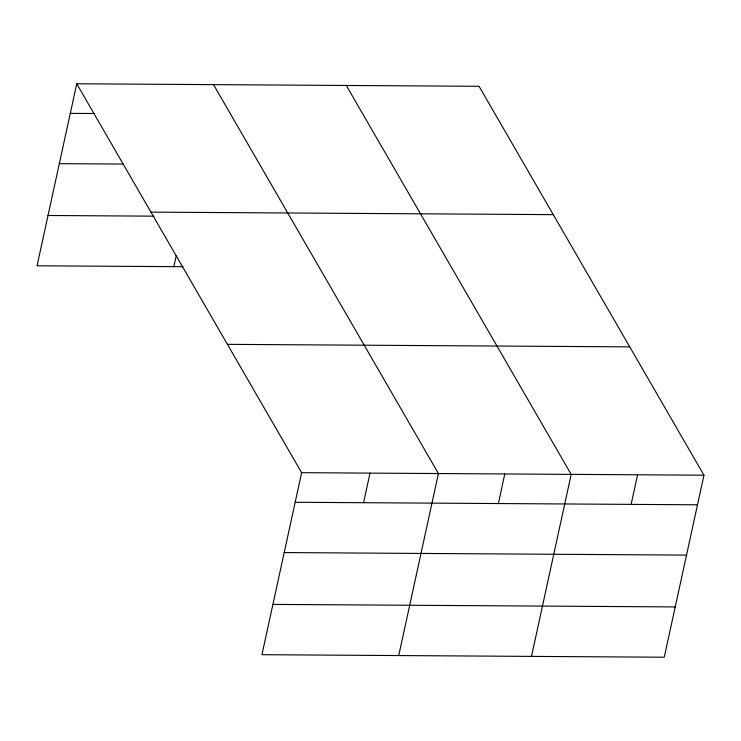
<?xml version="1.0" encoding="UTF-8"?>
<svg xmlns="http://www.w3.org/2000/svg" width="741" height="741" viewBox="0 0 741 741"><rect width="100%" height="100%" fill="white"/><g stroke="black" fill="none" stroke-linecap="round" stroke-linejoin="round"><path stroke-width="1.11" d="M76.74 83.779L301.624 472.684L261.944 654.701L664.26 657.221L703.95 475.203L479.057 86.299L76.74 83.779L37.05 265.797L182.999 266.704M173.839 266.649L176.275 255.469M363.572 502.704L370.028 473.11M398.732 655.553L438.422 473.545L213.528 84.631M498.35 503.547L504.797 473.962M531.501 656.387L571.181 474.37L346.288 85.465M631.119 504.38L637.566 474.786M70.284 113.373L94.218 113.521M59.317 163.668L123.154 164.067M150.951 212.121L553.268 214.64M48.017 215.492L154.026 216.159M227.413 344.343L629.739 346.871M301.624 472.684L703.95 475.203M295.177 502.278L697.494 504.797M284.211 552.573L686.527 555.102M272.91 604.397L675.227 606.925"/></g></svg>
